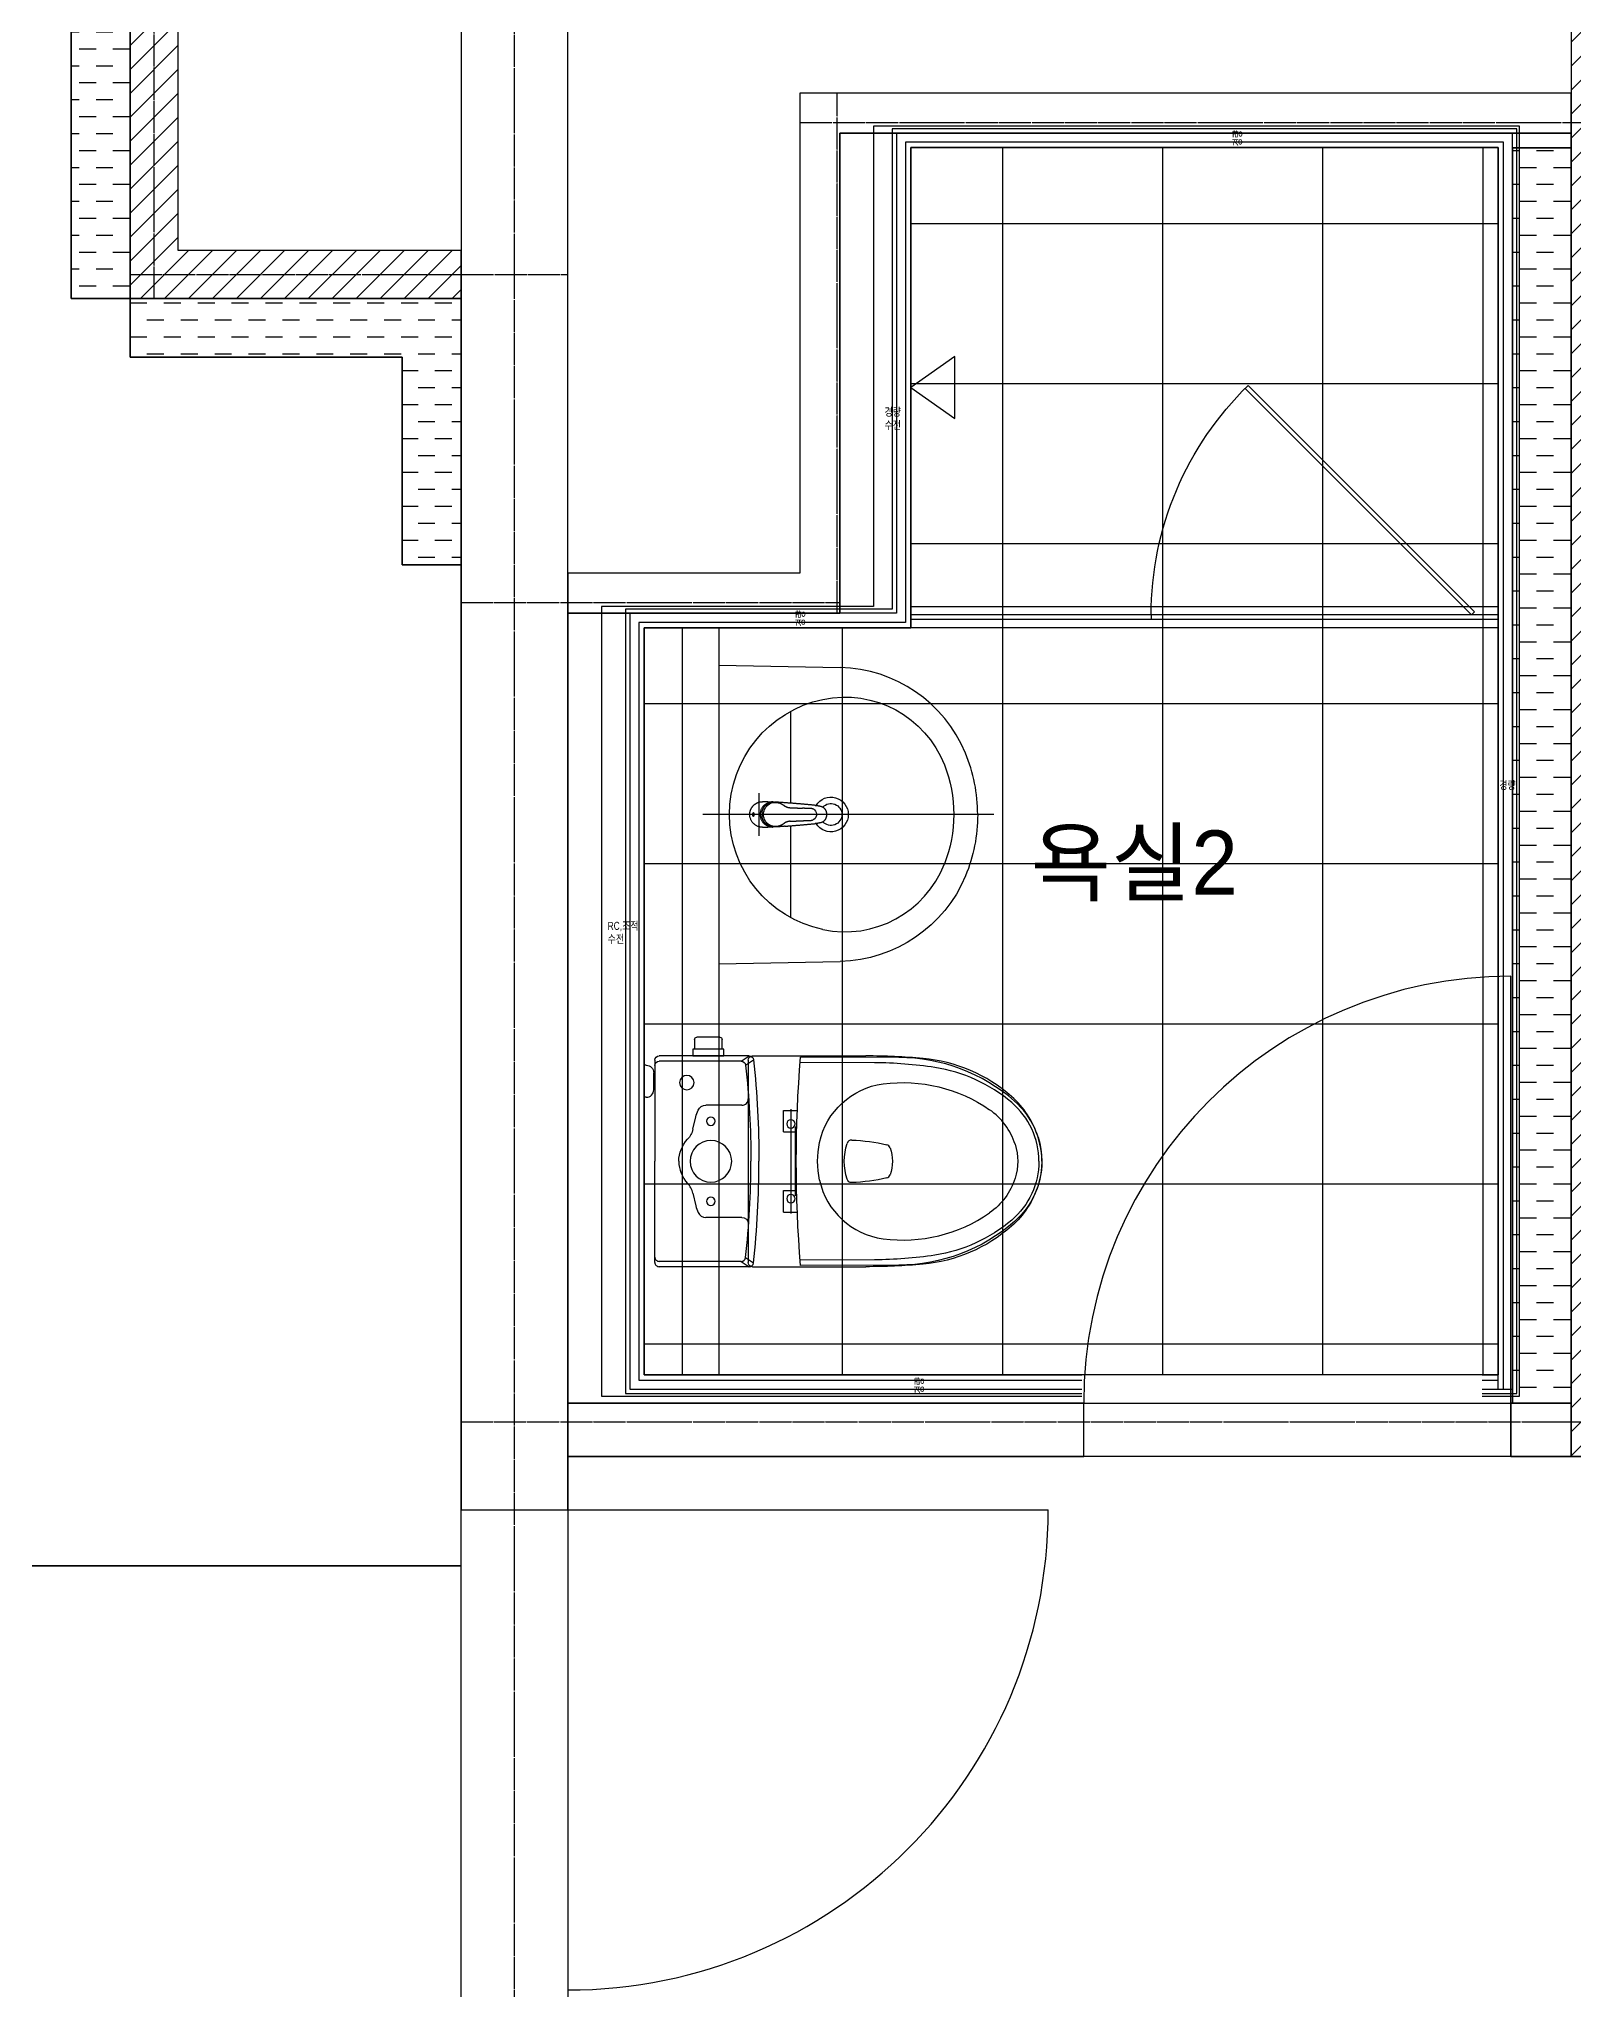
# Model space of a CAD drawing. Extents: x -125 to 16700, y -1600 to 11725.
# Drawn here: x 9895 to 12770, y 4490 to 8146 of the extents above; entities that cross this region are included whole.
import ezdxf

# ---------------------------------------------------------------- set-up
doc = ezdxf.new("R2010")
doc.units = 0
doc.header["$MEASUREMENT"] = 0
doc.linetypes.add('AUDIT_D_220706163347-0', pattern=[0])
doc.linetypes.add('CEN', pattern=[62, 60, -1, 0, -1])
for name, color, linetype in [('A_HAT', 8, 'Continuous'), ('AA-XXXX-DIMS', 7, 'Continuous'), ('AA-XXXX-UBR', 4, 'Continuous'), ('CEN_CON', 1, 'CEN'), ('CEN_WALL', 12, 'CEN'), ('CONC', 2, 'Continuous'), ('DIM', 7, 'AUDIT_D_220706163347-0'), ('DOOR', 4, 'Continuous'), ('FIN', 6, 'Continuous'), ('FUR', 4, 'Continuous'), ('INS', 8, 'Continuous'), ('WAL', 3, 'Continuous'), ('WAL_DRY', 7, 'Continuous'), ('바닥타일', 8, 'Continuous'), ('실명', 3, 'AUDIT_D_220706163347-0')]:
    doc.layers.add(name, color=color, linetype=linetype)
doc.layers.add('Defpoint', color=135, linetype='Continuous', plot=False)
doc.styles.add('HAUD01', font='Dotum.ttf')
doc.dimstyles.new('HAUD-100', dxfattribs={"dimscale": 100, "dimtxt": 3, "dimasz": 1, "dimexe": 0, "dimexo": 3, "dimgap": 1, "dimtad": 1, "dimdec": 0, "dimdsep": 46, "dimlunit": 6, "dimtxsty": 'HAUD01', "dimblk": 'DIMDOT', "dimcen": 2.5, "dimdle": 1.5, "dimclrd": 7, "dimclre": 7, "dimclrt": 3, "dimadec": 0, "dimazin": 0, "dimtfac": 1, "dimtdec": 0, "dimtix": 1, "dimtmove": 2, "dimatfit": 3, "dimfxl": 1, "dimtvp": 1, "dimtolj": 1, "dimtzin": 0, "dimarcsym": 0})
pattern_1 = [(45, (0, 0), (-22.45064, 22.45064), [])]
pattern_2 = [(0, (0, 0), (31.75, 31.75), [31.75, -31.75])]

# ---------------------------------------------------------------- blocks, each defined once
blk = doc.blocks.new('A$Cc42cb16b')
at = {"layer": 'FUR'}
for p, q in [((515, 560), (287.6, 555.3)), ((515, 560), (515, 0)), ((380, 301.1), (380, 473.6)), ((380, 86.4), (380, 258.9)), ((515, 0), (287.6, 4.7))]:
    blk.add_line(p, q, dxfattribs=at)
at = {"layer": 'FUR', "color": 1}
for p, q in [((440, 320), (440, 240)), ((0, 280), (545, 280))]:
    blk.add_line(p, q, dxfattribs=at)
at = {"layer": 'FUR', "flags": 128}
for points in [[(52.9, 394.9, -0.297578), (287.6, 555.3)], [(30, 280, -0.098575), (52.9, 394.9)], [(319.9, 64.3, -0.366647), (92.5, 187.3)]]:
    blk.add_lwpolyline(points, format="xyb", dxfattribs=at)
at = {"layer": 'FUR'}
for centre, radius, start, end in [((278.8, 300), 200, 78.1351, 158.6763), ((274.6, 280), 220.4, 281.8649, 78.1351), ((330, 280), 255, 158.6763, 180), ((305, 280), 32.5, 31.4345, 328.5658), ((305, 280), 20.5, 42.491, 317.5072), ((330, 280), 300, 180, 202.519), ((330, 280), 255, 180, 201.3237), ((343.2, 280.1), 11.3, 130.1673, 251.7572), ((293, 264.7), 260, 202.519, 268.8063)]:
    blk.add_arc(centre, radius, start, end, dxfattribs=at)
for points, weights in [([(323.7, 295.4), (317, 293.6), (314.6, 287)], [1, 0.881687879562, 1]), ([(333.8, 297.1), (328.7, 296.6), (323.8, 295.4)], [1, 0.997376203537, 1]), ([(334.5, 297.1), (334.2, 297.1), (333.8, 297.1)], [1, 0.999995529652, 1]), ([(334.5, 297.1), (356.5, 299.3), (378.5, 301)], [1, 0.999929606915, 1]), ([(378.5, 301), (384.5, 301.5), (410.9, 303.3)], [1, 0.999993741512, 1]), ([(389.9, 295), (385.7, 292.9), (381.2, 292.7)], [1, 0.978727579117, 1]), ([(393.4, 297.1), (391.7, 295.9), (389.9, 295)], [1, 0.995856523514, 1]), ([(393.8, 297.4), (393.6, 297.3), (393.4, 297.1)], [1, 0.999939501286, 1]), ([(406.5, 302.6), (399.4, 301.9), (393.8, 297.5)], [1, 0.961287915707, 1]), ([(413.6, 303.5), (410.9, 303.4), (408.3, 302.7)], [1, 0.993428587914, 1]), ([(413.6, 303.5), (413.9, 303.5), (414.2, 303.5)], [1, 0.999912261963, 1]), ([(414.2, 303.5), (437.7, 303.4), (437.6, 280)], [1, 0.707125544548, 1]), ([(314.6, 287), (313.2, 283.7), (313.2, 280)], [1, 0.981753051281, 1]), ([(313.2, 280), (313.2, 276.4), (314.6, 273)], [1, 0.981707036495, 1]), ([(314.6, 273), (317, 266.4), (323.7, 264.6)], [1, 0.881586849689, 1]), ([(323.8, 264.6), (328.7, 263.4), (333.8, 262.9)], [1, 0.997388422489, 1]), ([(333.8, 262.9), (334.2, 262.9), (334.5, 262.9)], [1, 0.999997198582, 1]), ([(378.5, 259), (356.5, 260.7), (334.5, 262.9)], [1, 0.999929606915, 1]), ([(335.9, 288.8), (338.6, 290.8), (341.9, 291)], [1, 0.954250395298, 1]), ([(341.9, 269), (340.8, 269.1), (339.7, 269.4)], [1, 0.994235515594, 1]), ([(390.5, 258), (384.5, 258.5), (378.5, 259)], [1, 0.999993622303, 1]), ([(381.1, 267.3), (383.8, 267.1), (386.4, 266.3)], [1, 0.992239117622, 1]), ([(386.4, 266.3), (390.2, 265.2), (393.3, 262.9)], [1, 0.985343575478, 1]), ([(390.6, 258), (400.5, 256.9), (413.6, 256.5)], [1, 0.999511599541, 1]), ([(393.3, 262.9), (393.5, 262.7), (393.8, 262.5)], [1, 0.999930858612, 1]), ([(393.8, 262.5), (399.4, 258.1), (406.5, 257.4)], [1, 0.960904896259, 1]), ([(408.9, 257.1), (411.2, 256.6), (413.6, 256.5)], [1, 0.99490660429, 1]), ([(414.2, 256.5), (413.9, 256.5), (413.6, 256.5)], [1, 0.999912261963, 1]), ([(437.6, 280), (437.7, 256.6), (414.2, 256.5)], [1, 0.707125544548, 1]), ([(433, 256), (457, 256), (457, 280)], [1, 0.707185387611, 1]), ([(433.6, 283.5), (433.9, 281.8), (433.9, 280)], [1, 0.996173918247, 1]), ([(433.6, 276.5), (433.9, 278.2), (433.9, 280)], [1, 0.996153950691, 1])]:
    blk.add_rational_spline(points, weights, degree=2, dxfattribs=at)
for points in [[(381.2, 292.7), (369.7, 292.2), (358.3, 291.7)], [(409, 302.8), (408.7, 302.8), (408.5, 302.7)], [(413.4, 302.8), (411.6, 302.8), (409.7, 302.8)], [(416.6, 303.6), (415.4, 303.5), (414.2, 303.5)], [(418.5, 303.6), (417.5, 303.6), (416.6, 303.6)], [(423.3, 303.7), (420.9, 303.7), (418.6, 303.6)], [(423.3, 303.7), (424.3, 303.8), (425.4, 303.8)], [(425.4, 303.8), (429.2, 303.9), (433, 304)], [(341.9, 291), (350.1, 291.3), (358.3, 291.7)], [(358.3, 268.3), (350.1, 268.6), (341.9, 269)], [(381.1, 267.3), (369.7, 267.8), (358.3, 268.3)], [(410, 257.2), (411.7, 257.2), (413.4, 257.1)], [(414.2, 256.5), (415.4, 256.5), (416.6, 256.4)], [(414.8, 256.5), (415.1, 256.5), (415.4, 256.5)], [(416.6, 256.4), (417.5, 256.4), (418.5, 256.4)], [(418.6, 256.4), (420.9, 256.3), (423.3, 256.3)], [(425.4, 256.2), (424.3, 256.2), (423.3, 256.3)], [(433, 256), (429.2, 256.1), (425.4, 256.2)], [(434.3, 283.5), (433.9, 283.5), (433.4, 283.5)], [(433.4, 276.5), (433.9, 276.5), (434.3, 276.5)]]:
    blk.add_open_spline(points, degree=2, dxfattribs=at)
for points, knots in [([(431.4, 280), (431.4, 283.2), (430.7, 286.4), (428.3, 292.1), (426.5, 294.7), (419.6, 301.1), (413.1, 303.3), (406.5, 302.6)], [0, 0, 0, 0, 0.248236, 0.248236, 0.496338, 0.496338, 1, 1, 1, 1]), ([(434.3, 283.5), (433.5, 288.8), (431.1, 293.7), (423.9, 300.6), (419.4, 302.6), (413.4, 302.8)], [0, 0, 0, 0, 0.5, 0.5, 1, 1, 1, 1]), ([(406.5, 257.4), (413.1, 256.7), (419.6, 258.9), (426.5, 265.3), (428.3, 267.9), (430.7, 273.6), (431.4, 276.7), (431.4, 280)], [0, 0, 0, 0, 0.502806, 0.502806, 0.750772, 0.750772, 1, 1, 1, 1]), ([(413.4, 257.1), (419.4, 257.4), (423.9, 259.4), (431.1, 266.3), (433.5, 271.2), (434.3, 276.5)], [0, 0, 0, 0, 0.5, 0.5, 1, 1, 1, 1]), ([(433.4, 283.5), (433.2, 283.5), (433.1, 283.1), (433, 281.9), (433, 280.9), (433, 280)], [0, 0, 0, 0, 0.493042, 0.493042, 1, 1, 1, 1]), ([(433, 280), (433, 279.1), (433, 278.1), (433.1, 276.8), (433.2, 276.5), (433.4, 276.5)], [0, 0, 0, 0, 0.493716, 0.493716, 1, 1, 1, 1]), ([(448.6, 280), (448.6, 281.8), (449.3, 283.2), (450.7, 283.3), (451.2, 283), (452, 281.8), (452.2, 280.9), (452.2, 280)], [0, 0, 0, 0, 0.498025, 0.498025, 0.742403, 0.742403, 1, 1, 1, 1]), ([(452.2, 280), (452.2, 279.1), (452, 278.3), (451.2, 277), (450.7, 276.7), (449.3, 276.8), (448.6, 278.2), (448.6, 280)], [0, 0, 0, 0, 0.250344, 0.250344, 0.505692, 0.505692, 1, 1, 1, 1]), ([(449.8, 283.1), (450, 283), (450.4, 282.6), (450.8, 281.9), (451.1, 281), (451.2, 280.3), (451.2, 280)], [0, 0, 0, 0, 0.213027, 0.451355, 0.721359, 1, 1, 1, 1]), ([(451.2, 280), (451.2, 278.8), (450.8, 278.1), (450.3, 277.2), (450, 277), (449.8, 276.9)], [0, 0, 0, 0, 0.435639, 0.435639, 1, 1, 1, 1])]:
    blk.add_open_spline(points, degree=3, knots=knots, dxfattribs=at)
blk.add_rational_spline([(457, 280), (457, 289.9), (450, 297), (443, 304), (433, 304)], [1, 0.923873603344, 1, 0.923873603344, 1], degree=2, knots=[0, 0, 0, 0.5, 0.5, 1, 1, 1], dxfattribs=at)
blk = doc.blocks.new('A$C26a53a47')
at = {"layer": 'FUR'}
for p, q in [((596, 407.6), (654, 407.6)), ((596, 395), (596, 407.6)), ((599, 407.6), (599, 426)), ((603, 430), (646.5, 430)), ((650.5, 426), (650.5, 407.6)), ((654, 407.6), (654, 395)), ((267.7, 392), (452, 392.5)), ((313.6, 382.1), (452.8, 382.5)), ((542, 395), (329.4, 395)), ((555, 377.9), (540, 387.8)), ((548, 395), (717, 395)), ((563, 385), (548, 395)), ((550, 387), (550, 8)), ((563, 385), (717, 385)), ((654, 395), (596, 395)), ((725, 387), (725, 197.5)), ((741, 377.5), (745, 377.5)), ((745.1, 377.5), (745, 317.5)), ((745, 377.5), (745, 317.5)), ((725, 357.8), (727, 357.8)), ((725, 337.3), (727, 337.3)), ((727, 331.5), (727, 363.5)), ((470, 295.5), (470, 99.5)), ((562, 302.5), (629.4, 302.5)), ((741, 317.5), (745, 317.5)), ((484, 292.5), (458.1, 292.5)), ((459.2, 261.5), (462, 261.5)), ((462, 261.5), (462, 133.5)), ((484, 252.5), (484, 292.5)), ((653.5, 257.5), (648.2, 280.9)), ((484, 252.5), (462, 252.5)), ((725, 8), (725, 197.5)), ((459.2, 133.5), (462, 133.5)), ((484, 142.5), (462, 142.5)), ((484, 102.5), (484, 142.5)), ((653.5, 137.5), (648.2, 114.1)), ((484, 102.5), (458.1, 102.5)), ((562, 92.5), (629.4, 92.5)), ((267.7, 3), (452, 2.5)), ((313.6, 12.9), (452.8, 12.5)), ((542, 0), (329.4, 0)), ((555, 17.1), (540, 7.2)), ((563, 10), (548, 0)), ((548, 0), (717, 0)), ((563, 10), (717, 10))]:
    blk.add_line(p, q, dxfattribs=at)
at = {"layer": 'FUR', "flags": 128}
for points in [[(51.2, 310.4, -0.18096), (267.7, 392)], [(56.3, 307.5, -0.139094), (200.3, 373.3)], [(56.7, 319, -0.159563), (222.5, 390.2)], [(200.3, 373.3, -0.037446), (313.6, 382.1)], [(222.5, 390.2, -0.022302), (329.4, 395)], [(741, 317.5, -0.414214), (727, 331.5)], [(0, 197.5, -0.216307), (51.2, 310.4)], [(5.5, 197.5, -0.219854), (56.3, 307.5)], [(7.1, 243, -0.135941), (56.7, 319)], [(49.9, 229.4, -0.165632), (97.9, 294.2)], [(562, 302.5, -0.414214), (550, 314.5)], [(284.1, 222.7, -0.26174), (290.6, 228.6)], [(355.8, 237.3, -0.336618), (364.8, 231.1)], [(540, 7.2, -0.026367), (530, 197.5)], [(555, 17.1, -0.027834), (545, 197.5)], [(680, 197.5, -0.192258), (663.5, 156.2)], [(290.6, 166.4, -0.26174), (284.1, 172.3)], [(416.2, 162, -0.317582), (297.5, 52.4)], [(653.5, 137.5, -0.135013), (663.5, 156.2)], [(648.2, 114.1, -0.055053), (643.9, 101.6)], [(297.5, 52.4, -0.186188), (97.9, 100.8)], [(643.9, 101.6, -0.289681), (629.4, 92.5)], [(548, 0, -0.383657), (540, 7.2)], [(563, 10, -0.381976), (555, 17.1)], [(725, 18, -0.414214), (717, 10)], [(725, 8, -0.414214), (717, 0)]]:
    blk.add_lwpolyline(points, format="xyb", dxfattribs=at)
at = {"layer": 'FUR'}
for centre, radius in [((665, 345), 13.5), ((470, 267.5), 8), ((620, 272.5), 8), ((620, 197.5), 39), ((470, 127.5), 8), ((620, 122.5), 8)]:
    blk.add_circle(centre, radius, dxfattribs=at)
for centre, radius, start, end in [((603, 426), 4, 90, 180), ((646.5, 426), 4, 0, 90), ((-1905.3, 197.5), 2365.3, 355.2711, 4.7289), ((2338.5, 197.5), 1808.5, 173.9586, 180), ((548, 387), 8, 90, 173.9586), ((542, 387), 8, 67.9754, 90), ((542, 387), 8, 0, 67.9754), ((2169, 197.5), 1624, 173.6227, 180), ((563, 377), 8, 90, 173.6227), ((717, 387), 8, 0, 90), ((717, 377), 8, 0, 90), ((741, 363.5), 14, 90, 180), ((260.4, 59.6), 285.4, 82.5328, 124.7208), ((279.3, 203.8), 140, 12.0572, 82.5328), ((629.4, 286.5), 16, 25.3787, 90.0934), ((589.7, 267.6), 60, 12.7743, 25.3787), ((692.5, 266.4), 40, 192.7744, 223.5311), ((150, 197.5), 150, 162.3394, 197.6606), ((150, 197.5), 105, 162.3394, 197.6606), ((360, 197.5), 80, 161.6434, 198.3566), ((369.2, -112.4), 350, 92.1818, 102.9733), ((260, 197.5), 110, 342.2348, 17.7652), ((250, 197.5), 170, 347.9428, 12.0572), ((620, 197.5), 60, 0, 43.5311), ((150, 197.5), 150, 180, 228.8217), ((150, 197.5), 144.5, 180, 229.5978), ((169.1, 203.6), 170, 197.6606, 228.6262), ((169.1, 203.6), 125, 197.6606, 235.2792), ((369.2, 507.4), 350, 257.0267, 267.8182), ((356.2, 166.7), 9, 267.8182, 342.2348), ((268.5, 333), 330, 228.8217, 269.8506), ((244.3, 308.3), 290, 229.5978, 261.2725), ((248.4, 293.6), 290, 228.6262, 264.8897), ((562, 80.5), 12, 90, 180), ((315.6, 772.9), 760, 261.2725, 269.8506), ((329.4, 1200), 1200, 264.8897, 270), ((542, 8), 8, 270, 292.0246), ((542, 8), 8, 292.0246, 0)]:
    blk.add_arc(centre, radius, start, end, dxfattribs=at)
blk.add_open_spline([(5.4, 197.5), (5.4, 197.6), (5.4, 197.6), (5.4, 197.7)], degree=3, dxfattribs=at)
blk.add_open_spline([(5.4, 197.5), (5.4, 197.6), (5.4, 197.6), (5.4, 197.7)], degree=3, dxfattribs=at)
blk = doc.blocks.new('UBR 부부욕실 1600x2300')
at = {"layer": '바닥타일'}
h = blk.add_hatch(dxfattribs=at)
h.set_pattern_fill('_USER', color=256, scale=300, double=1, pattern_type=0)
h.set_pattern_definition([(0, (0, 0), (0, 300), []), (90, (0, 0), (-300, 2e-14), [])])
h.paths.add_polyline_path([(-1100, -2300), (500, -2300), (500, -900), (0, -900), (0, 0), (-1100, 0)])
at = {"layer": 'FUR', "color": 6}
blk.add_line((-450, -876), (-450, -884), dxfattribs=at)
at = {"layer": 'FUR'}
blk.add_line((360, -900), (360, -2300), dxfattribs=at)
for points in [[(-1100, -2300), (500, -2300), (500, -900), (0, -900), (0, 0), (-1100, 0)], [(-81.9, -508), (-81.9, -392), (0, -450)], [(0, -860), (-1100, -860), (-1100, -900), (0, -900)]]:
    blk.add_lwpolyline(points, close=True, dxfattribs=at)
at = {"layer": 'FUR', "color": 6}
for points in [[(-1055.7, -870.3), (-631.4, -446.1), (-625.8, -451.8), (-1050, -876)], [(-1100, -876), (0, -876), (0, -884), (-1100, -884)]]:
    blk.add_lwpolyline(points, close=True, dxfattribs=at)
blk.add_arc((-1050, -876), 600, 0, 45.764, dxfattribs=at)
at = {"layer": 'FUR'}
for name, p in [('A$Cc42cb16b', (-155, -1530)), ('A$C26a53a47', (-245.1, -2097.5))]:
    blk.add_blockref(name, p, dxfattribs=at)
blk = doc.blocks.new('A$C91691f5a')
at = {"layer": 'AA-XXXX-UBR'}
blk.add_line((1687.5, 20.5), (1714.5, 20.5), dxfattribs=at)
at = {"layer": 'AA-XXXX-UBR', "color": 5}
blk.add_lwpolyline([(1657.5, 12.5), (1722.5, 12.5), (1722.5, 2382.5), (552.5, 2382.5), (552.5, 1482.5), (52.5, 1482.5), (52.5, 12.5), (907.5, 12.5)], dxfattribs=at)
at = {"layer": 'AA-XXXX-UBR'}
for points in [[(1714.5, 20.5), (1714.5, 2374.5), (560.5, 2374.5), (560.5, 1474.5), (60.5, 1474.5), (60.5, 20.5), (907.5, 20.5)], [(1697.5, 20.5), (1697.5, 2357.5), (577.5, 2357.5), (577.5, 1457.5), (77.5, 1457.5), (77.5, 37.5), (907.5, 37.5)], [(1687.5, 20.5), (1687.5, 2347.5), (587.5, 2347.5), (587.5, 1447.5), (87.5, 1447.5), (87.5, 47.5), (907.5, 47.5)], [(1657.5, 47.5), (1687.5, 47.5)], [(1657.5, 37.5), (1687.5, 37.5)], [(1657.5, 20.5), (1687.5, 20.5)]]:
    blk.add_lwpolyline(points, dxfattribs=at)
at = {"layer": 'Defpoint'}
blk.add_lwpolyline([(1657.5, 7.5), (1727.5, 7.5), (1727.5, 2387.5), (517.5, 2387.5), (517.5, 1487.5), (7.5, 1487.5), (7.5, 7.5), (907.5, 7.5)], dxfattribs=at)
at = {"layer": 'Defpoint', "style": 'HAUD01', "width": 0.8}
for p in [(1206.6, 2349.5), (387.9, 1449.5), (610.6, 12.1)]:
    blk.add_text('경량', height=15, rotation=90, dxfattribs=at).set_placement(p)
for s, p in [('수전', (537.9, 1819.7)), ('경량', (537.9, 1844.4)), ('경량', (1689.5, 1144.9)), ('RC,조적', (19.2, 881.3)), ('수전', (19.2, 856.5))]:
    blk.add_text(s, height=15, dxfattribs=at).set_placement(p)
blk = doc.blocks.new('DIMDOT')
at = {"layer": 'AA-XXXX-DIMS'}
for p, q in [((0, -1.5), (0, 1.5)), ((-1.5, 0), (1.5, 0))]:
    blk.add_line(p, q, dxfattribs=at)
for radius in [0.5, 0.25]:
    blk.add_circle((0, 0), radius, dxfattribs=at)
blk = doc.blocks.new('*D32')
at = {"layer": 'Defpoints', "color": 0, "transparency": 16777216}
for p in [(12906, 5490), (12906, 5490), (12906, 1800)]:
    blk.add_point(p, dxfattribs=at)
at = {"layer": 'DIM', "color": 7, "lineweight": -2, "transparency": 16777216}
for p, q in [((13206, 5490), (12906, 5490)), ((12906, 1900), (12906, 5390)), ((13206, 1800), (12906, 1800))]:
    blk.add_line(p, q, dxfattribs=at)
at = {"layer": 'DIM', "color": 7, "lineweight": -2, "transparency": 16777216, "xscale": 100, "yscale": 100, "zscale": 100}
for p, rotation in [((12906, 5490), 90), ((12906, 1800), 270)]:
    blk.add_blockref('DIMDOT', p, dxfattribs=dict(at, rotation=rotation))
at = {"layer": 'DIM', "color": 3, "transparency": 16777216, "insert": (12626.9, 3645), "char_height": 300, "attachment_point": 5, "rotation": 90, "style": 'HAUD01'}
blk.add_mtext('\\A1;3,690', dxfattribs=at)

msp = doc.modelspace()

# ---------------------------------------------------------------- hatches: boundary and pattern name
at = {"layer": 'A_HAT'}
h = msp.add_hatch(dxfattribs=at)
h.set_pattern_fill('ANSI31', color=256, scale=10, style=0)
h.set_pattern_definition(pattern_1)
h.paths.add_polyline_path([(10065, 7660), (10685, 7660), (10685, 7750), (10155, 7750), (10155, 8650), (10575, 8650), (10575, 8760), (10065, 8760)])
h = msp.add_hatch(dxfattribs=at)
h.set_pattern_fill('ANSI31', color=256, scale=10, style=0)
h.set_pattern_definition(pattern_1)
h.paths.add_polyline_path([(12765, 5490), (12955, 5490), (12955, 8560), (12765, 8560)])
at = {"layer": 'INS'}
h = msp.add_hatch(dxfattribs=at)
h.set_pattern_fill('DASH', color=256, scale=10, style=0)
h.set_pattern_definition(pattern_2)
h.paths.add_polyline_path([(9955, 7660), (10065, 7660), (10065, 8760), (9955, 8760)])
h = msp.add_hatch(dxfattribs=at)
h.set_pattern_fill('DASH', color=256, scale=10, style=0)
h.set_pattern_definition(pattern_2)
h.paths.add_polyline_path([(12655, 5590), (12765, 5590), (12765, 7942.5), (12655, 7942.5)])
h = msp.add_hatch(dxfattribs=at)
h.set_pattern_fill('DASH', color=256, scale=10, style=0)
h.set_pattern_definition(pattern_2)
h.paths.add_polyline_path([(10065, 7660), (10065, 7550), (10575, 7550), (10575, 7161), (10685, 7161), (10685, 7660)])

# ---------------------------------------------------------------- linework, layer by layer
at = {"layer": 'CEN_CON'}
msp.add_line((10785, 1325), (10785, 8828.4), dxfattribs=at)
at = {"layer": 'CEN_WALL'}
for p, q in [((10110, 7660), (10110, 8760)), ((11390, 7070), (11390, 8045)), ((11320, 7990), (12955, 7990)), ((10065, 7705), (10885, 7705)), ((10685, 7090), (11395, 7090)), ((10685, 5555), (13575, 5555))]:
    msp.add_line(p, q, dxfattribs=at)
at = {"layer": 'CONC'}
msp.add_lwpolyline([(6615, 5235), (6815, 5235), (6815, 7375), (6675, 7375), (6675, 11000), (12180, 11000), (12180, 8760), (10885, 8760), (10885, 8828.4), (10685, 8828.4), (10685, 8760), (10575, 8760), (10575, 8560), (10685, 8560), (10685, 5390), (10885, 5390), (10885, 8560), (14700, 8560), (14700, 1690)], dxfattribs=at)
at = {"layer": 'DOOR'}
for p, q in [((12651.5, 5590), (12651.5, 6390)), ((11851.5, 5490), (11851.5, 5590)), ((12651.5, 5490), (12651.5, 5590)), ((10685, 5390), (10885, 5390)), ((10885, 5390), (11785, 5390))]:
    msp.add_line(p, q, dxfattribs=at)
for centre, radius, start, end in [((12651.5, 5590), 800, 90, 180), ((10885, 5390), 900, 270, 0)]:
    msp.add_arc(centre, radius, start, end, dxfattribs=at)
at = {"layer": 'FIN'}
msp.add_lwpolyline([(6785, 10900), (6785, 7375), (6925, 7375), (6925, 6947), (6815, 6947), (6815, 5285), (10685, 5285), (10685, 7161), (10575, 7161), (10575, 7550), (10065, 7550), (10065, 7660), (9955, 7660), (9955, 8760)], dxfattribs=at)
for points in [[(10885, 5590), (12655, 5590), (12655, 7942.5), (12765, 7942.5), (12765, 7970), (11395, 7970), (11395, 7070), (10885, 7070)], [(10885, 1800), (12925, 1800), (12925, 1980), (13045, 1980), (13045, 1800), (13275, 1800), (13275, 5441.4), (13385, 5441.4), (13385, 5490), (10885, 5490)], [(1845, 4115), (1955, 4115), (1955, 4015), (6165, 4015), (6165, 1625), (10575, 1625), (10575, 1800), (10685, 1800), (10685, 5285), (6815, 5285), (6815, 5235), (1845, 5235)]]:
    msp.add_lwpolyline(points, close=True, dxfattribs=at)
at = {"layer": 'INS'}
for points in [[(9955, 7660), (10065, 7660), (10065, 8760), (9955, 8760)], [(12655, 5590), (12765, 5590), (12765, 7942.5), (12655, 7942.5)], [(10065, 7660), (10065, 7550), (10575, 7550), (10575, 7161), (10685, 7161), (10685, 7660)]]:
    msp.add_lwpolyline(points, close=True, dxfattribs=at)
at = {"layer": 'WAL'}
for points in [[(10065, 7660), (10685, 7660), (10685, 7750), (10155, 7750), (10155, 8650), (10575, 8650), (10575, 8760), (10065, 8760)], [(12765, 5490), (12955, 5490), (12955, 8560), (12765, 8560)]]:
    msp.add_lwpolyline(points, close=True, dxfattribs=at)
at = {"layer": 'WAL_DRY'}
for points in [[(10885, 7070), (11395, 7070), (11395, 7970), (12765, 7970), (12765, 8045), (11320, 8045), (11320, 7145), (10885, 7145)], [(10885, 5490), (11851.5, 5490), (11851.5, 5590), (10885, 5590)], [(12651.5, 5490), (12765, 5490), (12765, 5590), (12651.5, 5590)]]:
    msp.add_lwpolyline(points, close=True, dxfattribs=at)

# ---------------------------------------------------------------- block references
at = {"layer": 'AA-XXXX-UBR'}
msp.add_blockref('A$C91691f5a', (10940.5, 5595.5), dxfattribs=at)
at = {"layer": 'FUR', "xscale": -1}
msp.add_blockref('UBR 부부욕실 1600x2300', (11528, 7943), dxfattribs=at)

# ---------------------------------------------------------------- texts
at = {"layer": '실명', "style": 'HAUD01'}
msp.add_text('욕실2', height=120, dxfattribs=at).set_placement((11752, 6543))

# ---------------------------------------------------------------- dimensions: what is measured, and where the dimension line sits
at = {"layer": 'DIM'}
dim = msp.add_linear_dim(base=(12906, 5490), p1=(12906, 1800), p2=(12906, 5490), angle=90, dimstyle='HAUD-100', dxfattribs=at)
dim.commit()
dim.dimension.update_dxf_attribs({"geometry": '*D32', "text_midpoint": (12626.9, 3645)})

doc.saveas('drawing.dxf')
